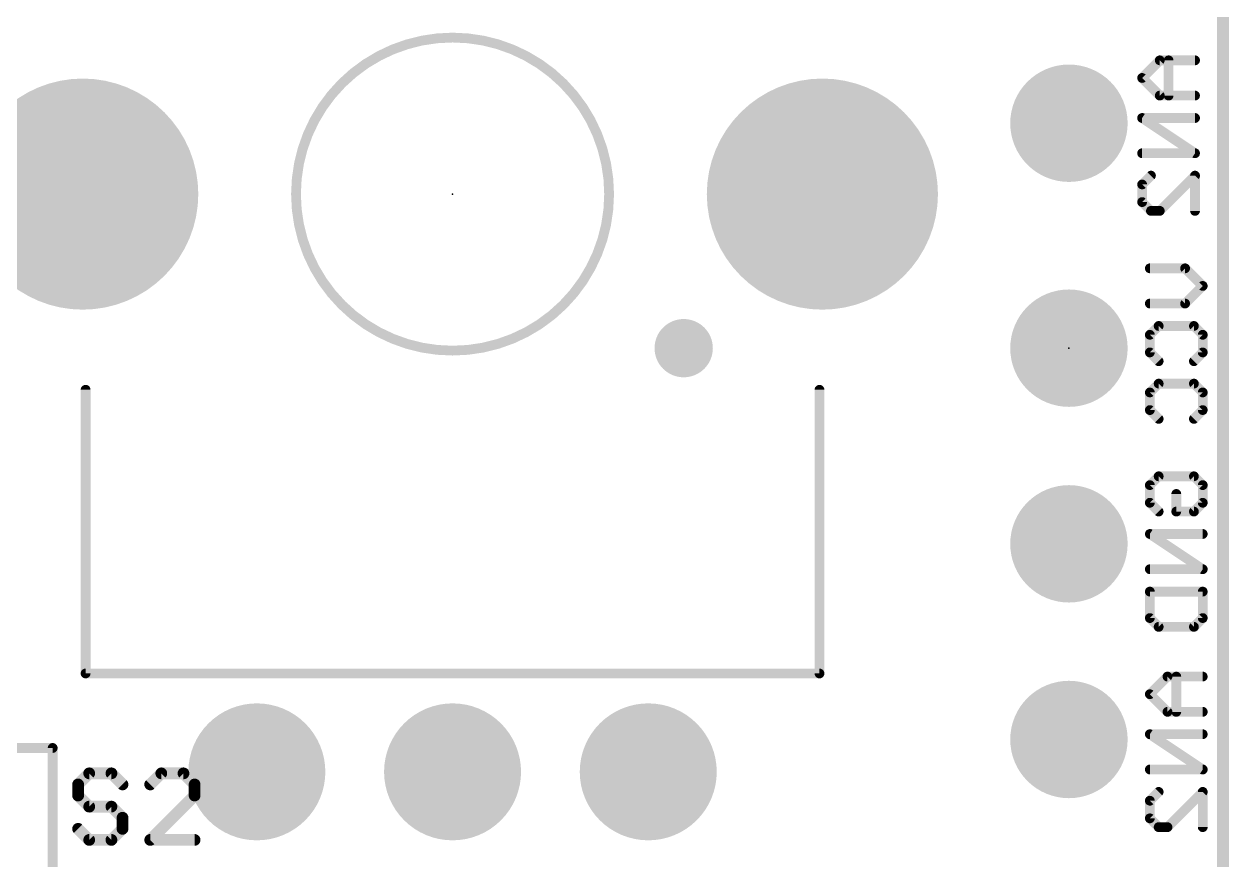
# Model space of a CAD drawing. Extents: x -0.1 to 52.1, y -0.1 to 31.1.
# Drawn here: x 36.44 to 52.08, y 7.36 to 18.21 of the extents above; entities that cross this region are included whole.
import ezdxf

# ---------------------------------------------------------------- set-up
doc = ezdxf.new("R2010")
doc.units = 0
for name, color, linetype in [('17', 82, 'CONTINUOUS'), ('18', 82, 'CONTINUOUS'), ('20', 7, 'CONTINUOUS'), ('21', 253, 'CONTINUOUS'), ('23', 7, 'CONTINUOUS'), ('24', 7, 'CONTINUOUS'), ('25', 253, 'CONTINUOUS'), ('28', 253, 'CONTINUOUS'), ('52', 253, 'CONTINUOUS')]:
    doc.layers.add(name, color=color, linetype=linetype)

# ---------------------------------------------------------------- blocks, each defined once
blk = doc.blocks.new('RECT')
blk.add_solid([(-0.5, -0.5), (0.5, -0.5), (-0.5, 0.5), (0.5, 0.5)])
blk = doc.blocks.new('ROUNDP')
at = {"const_width": 0.5}
blk.add_lwpolyline([(0, -0.25, 1), (0, 0.25, 1), (0, -0.25)], format="xyb", dxfattribs=at)
blk = doc.blocks.new('ROUNDV')
at = {"const_width": 0.5}
blk.add_lwpolyline([(0, -0.25, 1), (0, 0.25, 1), (0, -0.25)], format="xyb", dxfattribs=at)

msp = doc.modelspace()

# ---------------------------------------------------------------- linework, layer by layer
at = {"layer": '20', "const_width": 0.1524}
msp.add_lwpolyline([(52, 3), (52, 28)], dxfattribs=at)
at = {"layer": '21'}
for points, const_width in [([(42, 13.968, 1), (42, 18.032, 1), (42, 13.968)], 0.127), ([(37.2693, 13.46, 1), (37.2058, 13.46)], 0.0635), ([(46.7943, 13.46, 1), (46.7308, 13.46)], 0.0635), ([(37.2375, 9.8088, 1), (37.2375, 9.7453)], 0.0635), ([(37.2058, 9.777, 1), (37.2693, 9.777)], 0.0635), ([(46.7308, 9.777, 1), (46.7943, 9.777)], 0.0635), ([(46.7625, 9.7453, 1), (46.7625, 9.8088)], 0.0635), ([(36.8418, 8.81, 1), (36.7782, 8.81)], 0.0635), ([(36.81, 8.7782, 1), (36.81, 8.8418)], 0.0635)]:
    msp.add_lwpolyline(points, format="xyb", dxfattribs=dict(at, const_width=const_width))
at = {"layer": '21', "const_width": 0.127}
for points in [[(37.2375, 9.777), (37.2375, 13.46)], [(46.7625, 9.777), (46.7625, 13.46)], [(37.2375, 9.777), (46.7625, 9.777)], [(34.27, 8.81), (36.81, 8.81)], [(36.81, 1.19), (36.81, 8.81)]]:
    msp.add_lwpolyline(points, dxfattribs=at)
at = {"layer": '23'}
msp.add_point((42, 16), dxfattribs=at)
at = {"layer": '24'}
msp.add_point((50, 14), dxfattribs=at)
at = {"layer": '25', "const_width": 0.1524}
for points in [[(37.2843, 8.4805), (37.1402, 8.3365)], [(37.5724, 8.4805), (37.2843, 8.4805)], [(37.7164, 8.3365), (37.5724, 8.4805)], [(38.2198, 8.4805), (38.0757, 8.3365)], [(38.5079, 8.4805), (38.2198, 8.4805)], [(38.6519, 8.3365), (38.5079, 8.4805)], [(37.1402, 8.3365), (37.1402, 8.1924)], [(38.6519, 8.1924), (38.6519, 8.3365)], [(37.1402, 8.1924), (37.2843, 8.0484)], [(38.0757, 7.6162), (38.6519, 8.1924)], [(37.2843, 8.0484), (37.5724, 8.0484)], [(37.5724, 8.0484), (37.7164, 7.9043)], [(37.7164, 7.9043), (37.7164, 7.7603)], [(37.2843, 7.6162), (37.1402, 7.7603)], [(37.7164, 7.7603), (37.5724, 7.6162)], [(37.5724, 7.6162), (37.2843, 7.6162)], [(38.6519, 7.6162), (38.0757, 7.6162)]]:
    msp.add_lwpolyline(points, dxfattribs=at)
at = {"layer": '25', "const_width": 0.0762}
for points in [[(37.2843, 8.5186, 1), (37.2843, 8.4424)], [(37.3112, 8.4536, 1), (37.2573, 8.5075)], [(37.5993, 8.5075, 1), (37.5454, 8.4536)], [(37.5724, 8.4424, 1), (37.5724, 8.5186)], [(38.2198, 8.5186, 1), (38.2198, 8.4424)], [(38.2467, 8.4536, 1), (38.1928, 8.5075)], [(38.5348, 8.5075, 1), (38.4809, 8.4536)], [(38.5079, 8.4424, 1), (38.5079, 8.5186)], [(37.1783, 8.3365, 1), (37.1021, 8.3365)], [(37.1133, 8.3634, 1), (37.1671, 8.3095)], [(37.6895, 8.3095, 1), (37.7434, 8.3634)], [(38.0488, 8.3634, 1), (38.1027, 8.3095)], [(38.69, 8.3365, 1), (38.6138, 8.3365)], [(38.625, 8.3095, 1), (38.6789, 8.3634)], [(37.1671, 8.2194, 1), (37.1133, 8.1655)], [(37.1021, 8.1924, 1), (37.1783, 8.1924)], [(38.6138, 8.1924, 1), (38.69, 8.1924)], [(38.6789, 8.1655, 1), (38.625, 8.2194)], [(37.2843, 8.0865, 1), (37.2843, 8.0103)], [(37.2573, 8.0214, 1), (37.3112, 8.0753)], [(37.5993, 8.0753, 1), (37.5454, 8.0214)], [(37.5724, 8.0103, 1), (37.5724, 8.0865)], [(37.7545, 7.9043, 1), (37.6783, 7.9043)], [(37.1671, 7.7872, 1), (37.1133, 7.7333)], [(37.6895, 7.8774, 1), (37.7434, 7.9313)], [(37.7434, 7.7333, 1), (37.6895, 7.7872)], [(37.2843, 7.6543, 1), (37.2843, 7.5781)], [(37.2573, 7.5893, 1), (37.3112, 7.6431)], [(37.5454, 7.6431, 1), (37.5993, 7.5893)], [(37.5724, 7.5781, 1), (37.5724, 7.6543)], [(37.6783, 7.7603, 1), (37.7545, 7.7603)], [(38.0757, 7.6543, 1), (38.0757, 7.5781)], [(38.0488, 7.6431, 1), (38.1027, 7.5893)], [(38.6519, 7.5781, 1), (38.6519, 7.6543)]]:
    msp.add_lwpolyline(points, format="xyb", dxfattribs=at)
at = {"layer": '28', "const_width": 0.127}
for points in [[(51.1789, 17.7365), (50.9501, 17.5077)], [(51.6365, 17.7365), (51.1789, 17.7365)], [(51.2933, 17.7365), (51.2933, 17.2789)], [(50.9501, 17.5077), (51.1789, 17.2789)], [(51.1789, 17.2789), (51.6365, 17.2789)], [(51.6365, 16.9881), (50.9501, 16.9881)], [(50.9501, 16.9881), (51.6365, 16.5305)], [(51.6365, 16.5305), (50.9501, 16.5305)], [(50.9501, 16.1253), (51.0645, 16.2397)], [(51.6365, 16.2397), (51.1789, 15.7821)], [(51.6365, 15.7821), (51.6365, 16.2397)], [(50.9501, 15.8965), (50.9501, 16.1253)], [(51.0645, 15.7821), (50.9501, 15.8965)], [(51.1789, 15.7821), (51.0645, 15.7821)], [(51.0501, 15.0365), (51.5077, 15.0365)], [(51.5077, 15.0365), (51.7365, 14.8077)], [(51.7365, 14.8077), (51.5077, 14.5789)], [(51.5077, 14.5789), (51.0501, 14.5789)], [(51.0501, 14.1737), (51.1645, 14.2881)], [(51.0501, 13.9449), (51.0501, 14.1737)], [(51.1645, 14.2881), (51.6221, 14.2881)], [(51.6221, 14.2881), (51.7365, 14.1737)], [(51.7365, 14.1737), (51.7365, 13.9449)], [(51.1645, 13.8305), (51.0501, 13.9449)], [(51.7365, 13.9449), (51.6221, 13.8305)], [(51.0501, 13.4253), (51.1645, 13.5397)], [(51.0501, 13.1965), (51.0501, 13.4253)], [(51.1645, 13.5397), (51.6221, 13.5397)], [(51.6221, 13.5397), (51.7365, 13.4253)], [(51.7365, 13.4253), (51.7365, 13.1965)], [(51.1645, 13.0821), (51.0501, 13.1965)], [(51.7365, 13.1965), (51.6221, 13.0821)], [(51.0501, 12.2221), (51.1645, 12.3365)], [(51.1645, 12.3365), (51.6221, 12.3365)], [(51.6221, 12.3365), (51.7365, 12.2221)], [(51.0501, 11.9933), (51.0501, 12.2221)], [(51.7365, 12.2221), (51.7365, 11.9933)], [(51.1645, 11.8789), (51.0501, 11.9933)], [(51.3933, 11.8789), (51.3933, 12.1077)], [(51.7365, 11.9933), (51.6221, 11.8789)], [(51.6221, 11.8789), (51.3933, 11.8789)], [(51.7365, 11.5881), (51.0501, 11.5881)], [(51.0501, 11.5881), (51.7365, 11.1305)], [(51.7365, 11.1305), (51.0501, 11.1305)], [(51.0501, 10.8397), (51.7365, 10.8397)], [(51.0501, 10.4965), (51.0501, 10.8397)], [(51.7365, 10.8397), (51.7365, 10.4965)], [(51.1645, 10.3821), (51.0501, 10.4965)], [(51.7365, 10.4965), (51.6221, 10.3821)], [(51.6221, 10.3821), (51.1645, 10.3821)], [(51.2789, 9.7365), (51.0501, 9.5077)], [(51.7365, 9.7365), (51.2789, 9.7365)], [(51.3933, 9.7365), (51.3933, 9.2789)], [(51.0501, 9.5077), (51.2789, 9.2789)], [(51.2789, 9.2789), (51.7365, 9.2789)], [(51.7365, 8.9881), (51.0501, 8.9881)], [(51.0501, 8.9881), (51.7365, 8.5305)], [(51.7365, 8.5305), (51.0501, 8.5305)], [(51.0501, 8.1253), (51.1645, 8.2397)], [(51.7365, 8.2397), (51.2789, 7.7821)], [(51.7365, 7.7821), (51.7365, 8.2397)], [(51.0501, 7.8965), (51.0501, 8.1253)], [(51.1645, 7.7821), (51.0501, 7.8965)], [(51.2789, 7.7821), (51.1645, 7.7821)]]:
    msp.add_lwpolyline(points, dxfattribs=at)
at = {"layer": '28', "const_width": 0.0635}
for points in [[(51.1789, 17.7682, 1), (51.1789, 17.7048)], [(51.2014, 17.714, 1), (51.1565, 17.759)], [(51.3251, 17.7365, 1), (51.2616, 17.7365)], [(51.6365, 17.7048, 1), (51.6365, 17.7682)], [(50.9726, 17.5302, 1), (50.9277, 17.4853)], [(50.9277, 17.5302, 1), (50.9726, 17.4853)], [(51.1789, 17.3107, 1), (51.1789, 17.2472)], [(51.1565, 17.2565, 1), (51.2014, 17.3014)], [(51.2616, 17.2789, 1), (51.3251, 17.2789)], [(51.6365, 17.2472, 1), (51.6365, 17.3107)], [(50.9501, 17.0198, 1), (50.9501, 16.9563)], [(50.9677, 17.0145, 1), (50.9325, 16.9617)], [(51.6365, 16.9563, 1), (51.6365, 17.0198)], [(50.9501, 16.5622, 1), (50.9501, 16.4987)], [(51.6189, 16.5041, 1), (51.6541, 16.5569)], [(51.6365, 16.4987, 1), (51.6365, 16.5622)], [(51.087, 16.2172, 1), (51.0421, 16.2621)], [(51.6683, 16.2397, 1), (51.6048, 16.2397)], [(51.659, 16.2172, 1), (51.614, 16.2621)], [(50.9819, 16.1253, 1), (50.9184, 16.1253)], [(50.9277, 16.1477, 1), (50.9726, 16.1028)], [(50.9726, 15.9189, 1), (50.9277, 15.874)], [(50.9184, 15.8965, 1), (50.9819, 15.8965)], [(51.0645, 15.8138, 1), (51.0645, 15.7503)], [(51.0421, 15.7596, 1), (51.087, 15.8045)], [(51.1565, 15.8045, 1), (51.2014, 15.7596)], [(51.1789, 15.7503, 1), (51.1789, 15.8138)], [(51.6048, 15.7821, 1), (51.6683, 15.7821)], [(51.0501, 15.0683, 1), (51.0501, 15.0047)], [(51.5302, 15.059, 1), (51.4853, 15.014)], [(51.5077, 15.0047, 1), (51.5077, 15.0683)], [(51.759, 14.7853, 1), (51.714, 14.8302)], [(51.714, 14.7853, 1), (51.759, 14.8302)], [(51.0501, 14.6107, 1), (51.0501, 14.5472)], [(51.4853, 14.6014, 1), (51.5302, 14.5565)], [(51.5077, 14.5472, 1), (51.5077, 14.6107)], [(51.0819, 14.1737, 1), (51.0184, 14.1737)], [(51.1645, 14.3198, 1), (51.1645, 14.2563)], [(51.187, 14.2656, 1), (51.1421, 14.3105)], [(51.6446, 14.3105, 1), (51.5997, 14.2656)], [(51.6221, 14.2563, 1), (51.6221, 14.3198)], [(51.7683, 14.1737, 1), (51.7047, 14.1737)], [(51.0277, 14.1961, 1), (51.0726, 14.1512)], [(51.714, 14.1512, 1), (51.759, 14.1961)], [(51.0184, 13.9449, 1), (51.0819, 13.9449)], [(51.0726, 13.9673, 1), (51.0277, 13.9224)], [(51.7047, 13.9449, 1), (51.7683, 13.9449)], [(51.759, 13.9224, 1), (51.714, 13.9673)], [(51.1421, 13.808, 1), (51.187, 13.8529)], [(51.5997, 13.8529, 1), (51.6446, 13.808)], [(51.0819, 13.4253, 1), (51.0184, 13.4253)], [(51.0277, 13.4477, 1), (51.0726, 13.4028)], [(51.1645, 13.5714, 1), (51.1645, 13.5079)], [(51.187, 13.5172, 1), (51.1421, 13.5621)], [(51.6446, 13.5621, 1), (51.5997, 13.5172)], [(51.6221, 13.5079, 1), (51.6221, 13.5714)], [(51.7683, 13.4253, 1), (51.7047, 13.4253)], [(51.714, 13.4028, 1), (51.759, 13.4477)], [(51.0184, 13.1965, 1), (51.0819, 13.1965)], [(51.0726, 13.2189, 1), (51.0277, 13.174)], [(51.1421, 13.0596, 1), (51.187, 13.1045)], [(51.5997, 13.1045, 1), (51.6446, 13.0596)], [(51.7047, 13.1965, 1), (51.7683, 13.1965)], [(51.759, 13.174, 1), (51.714, 13.2189)], [(51.1645, 12.3683, 1), (51.1645, 12.3048)], [(51.187, 12.314, 1), (51.1421, 12.359)], [(51.6446, 12.359, 1), (51.5997, 12.314)], [(51.6221, 12.3048, 1), (51.6221, 12.3683)], [(51.0819, 12.2221, 1), (51.0184, 12.2221)], [(51.0277, 12.2446, 1), (51.0726, 12.1997)], [(51.7683, 12.2221, 1), (51.7047, 12.2221)], [(51.714, 12.1997, 1), (51.759, 12.2446)], [(51.0726, 12.0158, 1), (51.0277, 11.9709)], [(51.4251, 12.1077, 1), (51.3616, 12.1077)], [(51.759, 11.9709, 1), (51.714, 12.0158)], [(51.0184, 11.9933, 1), (51.0819, 11.9933)], [(51.1421, 11.8565, 1), (51.187, 11.9014)], [(51.3933, 11.9107, 1), (51.3933, 11.8472)], [(51.3616, 11.8789, 1), (51.4251, 11.8789)], [(51.5997, 11.9014, 1), (51.6446, 11.8565)], [(51.6221, 11.8472, 1), (51.6221, 11.9107)], [(51.7047, 11.9933, 1), (51.7683, 11.9933)], [(51.0677, 11.6145, 1), (51.0325, 11.5617)], [(51.0501, 11.6198, 1), (51.0501, 11.5563)], [(51.7365, 11.5563, 1), (51.7365, 11.6198)], [(51.0501, 11.1622, 1), (51.0501, 11.0987)], [(51.7189, 11.1041, 1), (51.7541, 11.1569)], [(51.7365, 11.0987, 1), (51.7365, 11.1622)], [(51.0819, 10.8397, 1), (51.0184, 10.8397)], [(51.0501, 10.8714, 1), (51.0501, 10.8079)], [(51.7683, 10.8397, 1), (51.7047, 10.8397)], [(51.7365, 10.8079, 1), (51.7365, 10.8714)], [(51.0184, 10.4965, 1), (51.0819, 10.4965)], [(51.0726, 10.5189, 1), (51.0277, 10.474)], [(51.7047, 10.4965, 1), (51.7683, 10.4965)], [(51.759, 10.474, 1), (51.714, 10.5189)], [(51.1645, 10.4138, 1), (51.1645, 10.3503)], [(51.1421, 10.3596, 1), (51.187, 10.4045)], [(51.5997, 10.4045, 1), (51.6446, 10.3596)], [(51.6221, 10.3503, 1), (51.6221, 10.4138)], [(51.2789, 9.7683, 1), (51.2789, 9.7048)], [(51.3014, 9.714, 1), (51.2565, 9.759)], [(51.4251, 9.7365, 1), (51.3616, 9.7365)], [(51.7365, 9.7048, 1), (51.7365, 9.7683)], [(51.0726, 9.5302, 1), (51.0277, 9.4853)], [(51.0277, 9.5302, 1), (51.0726, 9.4853)], [(51.2789, 9.3107, 1), (51.2789, 9.2472)], [(51.2565, 9.2565, 1), (51.3014, 9.3014)], [(51.3616, 9.2789, 1), (51.4251, 9.2789)], [(51.7365, 9.2472, 1), (51.7365, 9.3107)], [(51.0501, 9.0198, 1), (51.0501, 8.9563)], [(51.0677, 9.0145, 1), (51.0325, 8.9617)], [(51.7365, 8.9563, 1), (51.7365, 9.0198)], [(51.0501, 8.5622, 1), (51.0501, 8.4987)], [(51.7189, 8.5041, 1), (51.7541, 8.5569)], [(51.7365, 8.4987, 1), (51.7365, 8.5622)], [(51.187, 8.2172, 1), (51.1421, 8.2621)], [(51.7683, 8.2397, 1), (51.7047, 8.2397)], [(51.759, 8.2172, 1), (51.714, 8.2621)], [(51.0819, 8.1253, 1), (51.0184, 8.1253)], [(51.0277, 8.1477, 1), (51.0726, 8.1028)], [(51.0184, 7.8965, 1), (51.0819, 7.8965)], [(51.0726, 7.9189, 1), (51.0277, 7.874)], [(51.1645, 7.8138, 1), (51.1645, 7.7503)], [(51.1421, 7.7596, 1), (51.187, 7.8045)], [(51.2565, 7.8045, 1), (51.3014, 7.7596)], [(51.2789, 7.7503, 1), (51.2789, 7.8138)], [(51.7047, 7.7821, 1), (51.7683, 7.7821)]]:
    msp.add_lwpolyline(points, format="xyb", dxfattribs=at)

# ---------------------------------------------------------------- block references
at = {"layer": '17', "xscale": 1.524, "yscale": 1.524, "rotation": 180}
for p in [(50, 16.92), (50, 16.92), (50, 14), (50, 14), (50, 11.46), (50, 11.46), (50, 8.92), (50, 8.92)]:
    msp.add_blockref('ROUNDP', p, dxfattribs=at)
at = {"layer": '17'}
for p, xscale, yscale in [((37.2, 16), 3, 3), ((37.2, 16), 3, 3), ((46.8, 16), 3, 3), ((46.8, 16), 3, 3), ((39.46, 8.5), 1.778, 1.778), ((39.46, 8.5), 1.778, 1.778), ((42, 8.5), 1.778, 1.778), ((42, 8.5), 1.778, 1.778), ((44.54, 8.5), 1.778, 1.778), ((44.54, 8.5), 1.778, 1.778)]:
    msp.add_blockref('ROUNDP', p, dxfattribs=dict(at, xscale=xscale, yscale=yscale))
at = {"layer": '18', "xscale": 0.7564, "yscale": 0.7564}
msp.add_blockref('ROUNDV', (45, 14), dxfattribs=at)
at = {"layer": '52', "xscale": 0.508, "yscale": 0.508, "rotation": 270}
for p in [(50, 16.92), (50, 14), (50, 11.46), (50, 8.92)]:
    msp.add_blockref('RECT', p, dxfattribs=at)

doc.saveas('drawing.dxf')
